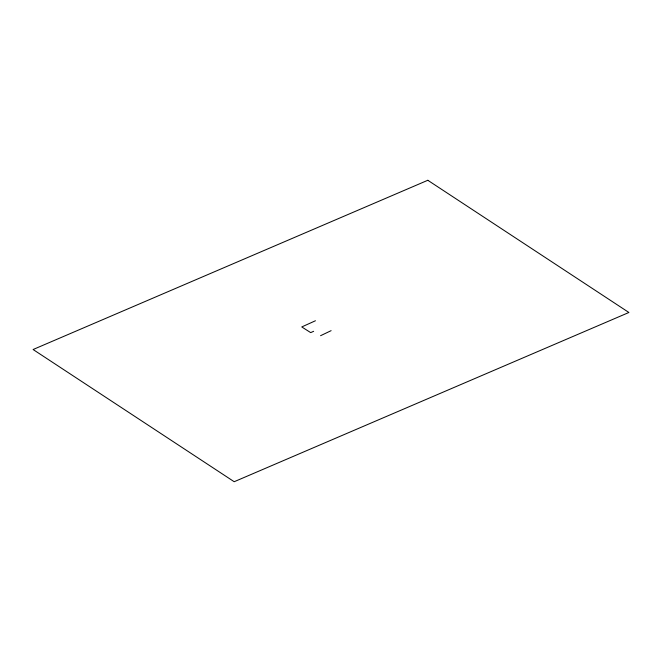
<?xml version="1.0" encoding="UTF-8"?>
<svg xmlns="http://www.w3.org/2000/svg" width="662" height="662" viewBox="0 0 662 662"><rect width="100%" height="100%" fill="white"/><g stroke="black" fill="none" stroke-linecap="round" stroke-linejoin="round"><path stroke-width="0.99" d="M331.124 330.661L320.565 335.7M315.451 320.756L301.764 326.937L310.701 332.622L313.647 331.298M427.809 180.279L33.1 349.519L234.191 481.721L628.9 312.481L427.809 180.279"/></g></svg>
